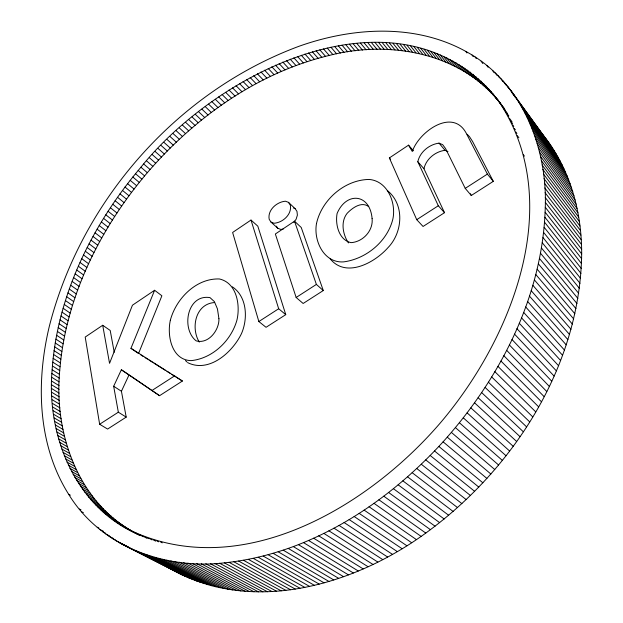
<?xml version="1.0" encoding="UTF-8"?>
<svg xmlns="http://www.w3.org/2000/svg" width="623" height="623" viewBox="0 0 623 623"><rect width="100%" height="100%" fill="white"/><g stroke="black" fill="none" stroke-linecap="round" stroke-linejoin="round"><path stroke-width="0.93" d="M503.353 107.382L504.42 108.846C410.619 -24.258 221.274 67.027 140.93 167.221C92.679 224.039 57.378 294.593 52.145 369.758C46.125 434.55 74.838 506.834 137.333 534.067C78.381 504.171 53.586 433.351 59.73 370.56C65.602 297.132 100.101 228.275 147.324 172.696C194.913 117.412 257.587 72.65 329.217 55.439C390.294 39.623 464.104 53.072 502.823 106.65M545.265 207.249C547.531 146.607 521.264 81.076 465.786 51.398C414.832 23.238 352.314 27.303 298.978 46.289C177.212 91.464 81.442 200.59 49.381 326.086C35.963 381.79 37.294 444.612 68.67 494.304C100.451 546.558 165.336 569.819 224.35 562.857C309.81 553.995 386.182 504.155 443.093 441.824C500.814 377.515 542.983 294.889 545.265 207.249L581.68 253.919C580.083 365.304 514.24 468.745 425.789 533.07C354.121 585.418 250.462 615.836 168.973 567.771M413.423 150.782L408.524 145.159L389.367 157.938L416.732 219.678L423.064 226.468L444.51 212.692L423.952 168.732C426.062 158.966 435.36 151.545 445.04 150.307L447.953 151.545M444.51 212.692L438.304 205.754L417.815 161.723C419.972 151.903 429.302 144.427 439.028 143.134L442.68 144.676L445.585 148.593L465.233 188.38L471.284 195.497L493.299 181.355L472.623 141.561L469.493 136.686L467.157 134.249M130.962 348.319L154.605 290.271L161.887 295.777L138.532 353.529L130.962 348.319L182.414 381.019L159.566 395.691L121.36 369.774L113.666 386.26L118.331 412.2L126.204 417.122L107.6 429.068L99.641 424.255L85.203 337.059L102.702 325.268L110.209 330.455L114.235 352.291M126.204 417.122L121.43 391.267L129.047 374.867L159.566 395.691M293.892 222.395L296.12 219.21L297.389 215.13L296.969 211.384L295.131 208.658L288.472 202.343L285.427 201.213C276.83 201.868 267.399 210.044 269.183 219.265L270.974 222.068L277.757 228.252L280.794 229.435L283.154 229.132M250.999 220.051L232.613 232.465L258.849 321.538L266.044 327.309L285.762 314.646L257.813 226.157L250.999 220.051L278.676 308.751L285.762 314.646M154.605 290.271L132.442 305.215L109.547 363.349L102.702 325.268M294.515 221.204L275.35 233.991L296.151 297.475L303.144 303.479L323.282 290.544L301.236 227.488L294.515 221.204L316.391 284.415L323.282 290.544M99.641 424.255L118.331 412.2M151.848 390.574L174.806 375.762M258.849 321.538L278.676 308.751M296.151 297.475L316.391 284.415M416.732 219.678L438.304 205.754M465.233 188.38L487.381 174.09L493.299 181.355M214.561 302.544C195.451 303.767 190.568 327.971 199.29 342.105M129.42 529.893C240.642 583.151 367.92 507.215 440.243 423.025C512.153 338.538 567.405 201.027 497.481 99.478M293.612 208.098L295.131 208.658M270.974 222.068L274.011 223.244C282.717 222.715 292.21 214.328 290.302 205.06L288.472 202.343M187.554 362.586C209.063 373.387 232.597 352.205 241.49 333.578C248.071 318.524 247.09 296.673 232.356 286.821M138.142 534.479L139.754 535.305L126.251 528.172M146.966 554.968L200.505 582.419M105.957 534.09L109.422 535.866M109.009 536.247L113.331 538.459M143.189 553.668L196.759 581.103M139.482 552.282L193.075 579.702M112.124 538.327L115.59 540.094M115.31 540.336L128.291 546.971M135.83 550.81L189.447 578.23M118.565 542.275L185.88 576.672M121.89 544.136L182.375 575.037M97.227 527.229L98.956 528.117M154.699 557.32L208.16 584.81M100.069 529.581L103.527 531.357M150.797 556.191L204.305 583.658M102.982 531.871L105.575 533.202M162.665 559.322L216.041 586.866M158.655 558.364L212.069 585.885M170.866 560.965L224.124 588.587M166.738 560.194L220.059 587.769M179.284 562.242L232.426 589.95M81.668 511.787L83.389 512.682M175.047 561.65L228.252 589.311M183.575 562.74L236.639 590.495M79.323 509.007L81.045 509.902M187.92 563.145L240.906 590.947M117.132 522.572L125.036 526.746M142.706 536.06L146.662 538.147M120.107 524.504L128.019 528.678M139.295 534.627L143.251 536.715M123.152 526.373L131.056 530.547M135.939 533.124L140.689 535.624M192.312 563.457L245.221 591.313M105.863 514.17L113.76 518.352M153.297 539.876L155.664 541.13M108.581 516.374L116.478 520.548M149.707 538.685L152.082 539.931M111.369 518.5L119.266 522.681M196.751 563.667L249.582 591.585M114.219 520.571L122.124 524.745M146.179 537.408L148.547 538.661M100.63 509.591L108.511 513.78M160.641 542.018L162.221 542.859M201.245 563.784L253.982 591.764M103.216 511.911L111.104 516.101M156.941 540.99L158.522 541.823M68.67 494.304L70.383 495.215M95.654 504.778L103.527 508.975M205.777 563.799L258.42 591.85M98.107 507.215L105.988 511.405M90.95 499.732L98.808 503.937M210.356 563.714L262.906 591.842M93.271 502.278L101.136 506.483M86.511 494.467L94.353 498.68M214.982 563.527L267.423 591.733M88.7 497.123L96.549 501.336M82.345 488.993L90.171 493.221M219.646 563.247L271.978 591.531M84.393 491.749L92.227 495.978M80.359 486.181L88.178 490.418M78.443 483.316L86.254 487.56M224.35 562.857L276.573 591.235M74.815 477.459L82.602 481.719M229.093 562.367L281.199 590.838M76.598 480.411L84.393 484.663M73.109 474.461L80.881 478.729M71.458 471.424L79.23 475.699M233.866 561.782L285.856 590.347M238.679 561.089L290.544 589.747M69.885 468.34L77.634 472.623M68.374 465.217L76.115 469.508M66.926 462.056L74.659 466.354M243.523 560.295L295.263 589.062M248.398 559.392L299.998 588.268M65.547 458.855L73.273 463.162M64.239 455.615L71.949 459.938M253.304 558.387L304.772 587.38M63.001 452.345L70.695 456.667M61.817 449.035L69.503 453.373M258.234 557.281L309.561 586.391M60.711 445.694L68.374 450.04M59.668 442.322L67.315 446.675M58.687 438.911L66.326 443.28M263.194 556.066L314.366 585.301M268.17 554.75L319.194 584.109M57.775 435.477L65.399 439.854M56.927 432.012L64.535 436.404M273.17 553.325L324.038 582.817M56.14 428.523L63.733 432.923M55.424 425.003L63.001 429.411M278.185 551.799L328.897 581.43M54.762 421.46L62.331 425.883M283.216 550.164L333.772 579.935M54.17 417.893L61.724 422.324M53.648 414.303L61.186 418.742M53.181 410.689L60.704 415.144M52.784 407.053L60.283 411.515M288.27 548.427L338.655 578.346M52.441 403.393L59.933 407.87M293.332 546.589L343.546 576.657M52.168 399.717L59.637 404.21M298.401 544.642L348.444 574.865M51.95 396.026L59.411 400.527M51.795 392.319L59.24 396.835M303.479 542.594L353.342 572.973M51.701 388.588L59.13 393.121M51.67 384.85L59.084 389.391M51.701 381.097L59.092 385.645M308.556 540.445L358.248 570.987M313.642 538.186L363.147 568.9M51.787 377.328L59.162 381.891M51.935 373.543L59.294 378.122M140.969 355.055L143.407 356.582M145.034 357.602L147.472 359.128M149.099 360.149L152.347 362.181M153.974 363.201L165.352 370.327M166.98 371.347L170.227 373.379M171.855 374.4L173.482 375.42M175.92 376.946L182.414 381.019M318.727 535.827L368.045 566.712M52.145 369.758L59.489 374.345M52.41 365.95L59.73 370.56M323.812 533.366L372.943 564.43M52.737 362.142L60.042 366.76M53.119 358.318L60.408 362.952M53.555 354.495L60.828 359.136M328.889 530.804L377.826 562.047M54.045 350.656L61.303 355.32M54.598 346.816L61.833 351.489M333.959 528.14L382.709 559.571M113.666 386.26L121.43 391.267M55.206 342.969L62.425 347.657M55.868 339.122L63.071 343.826M339.029 525.376L387.576 556.993M344.075 522.518L392.42 554.33M56.584 335.267L63.772 339.987M57.363 331.413L64.527 336.147M349.114 519.551L397.256 551.565M58.188 327.558L65.337 332.3M121.36 369.774L128.276 374.361M59.068 323.703L66.202 328.461M368.723 206.634C361.511 201.065 352.197 207.996 347.097 213.378C340.415 221.967 342.837 234.396 348.405 242.923M354.137 516.498L402.076 548.707M60.003 319.84L67.113 324.614M60.984 315.986L68.078 320.775M359.136 513.344L406.866 545.756M62.027 312.131L69.098 316.936M63.11 308.276L70.173 313.096M364.12 510.097L411.639 542.719M64.255 304.429L71.295 309.257M65.446 300.582L72.47 305.426M66.692 296.735L73.693 301.602M369.073 506.756L416.382 539.588M67.985 292.903L74.97 297.778M69.324 289.072L76.294 293.963M374.002 503.322L421.101 536.372M70.71 285.248L77.665 290.154M378.901 499.794L425.789 533.07M72.151 281.432L79.09 286.354M73.639 277.624L80.554 282.569M75.173 273.824L82.072 278.785M383.768 496.181L430.438 529.675M76.754 270.039L83.638 275.008M78.381 266.255L85.25 271.246M388.604 492.482L435.056 526.201M80.056 262.485L86.901 267.493M393.401 488.689L439.636 522.635M81.777 258.732L88.606 263.755M83.537 254.986L90.351 260.025M398.159 484.819L444.176 518.998M85.351 251.256L92.142 256.31M87.204 247.541L93.98 252.611M89.097 243.834L95.856 248.927M402.879 480.863L448.677 515.276M91.044 240.151L97.78 245.252M407.559 476.829L453.131 511.475M93.022 236.475L99.75 241.599M95.046 232.823L101.759 237.955M97.118 229.178L103.807 234.334M412.185 472.709L457.539 507.597M99.221 225.557L105.902 230.728M101.37 221.952L108.028 227.138M416.764 468.512L461.9 503.641M103.566 218.369L110.201 223.571M421.296 464.244L466.206 499.615M105.793 214.803L112.413 220.02M108.059 211.252L114.671 216.493M110.372 207.724L116.96 212.98M425.766 459.899L470.458 495.511M112.716 204.219L119.289 209.499M430.189 455.483L474.656 491.345M115.099 200.738L121.656 206.034M117.521 197.281L124.063 202.584M119.982 193.839L126.508 199.165M434.55 450.997L478.799 487.108M122.474 190.428L128.984 195.77M125.005 187.032L131.5 192.398M438.857 446.442L482.88 482.809M127.575 183.668L134.054 189.049M443.093 441.824L486.906 478.441M130.176 180.327L136.639 185.724M132.816 177.01L139.256 182.43M447.275 437.144L490.862 474.017M135.487 173.724L141.912 179.151M138.189 170.461L144.606 175.912M451.387 432.409L494.755 469.532M140.93 167.221L147.324 172.696M143.703 164.013L150.081 169.503M455.429 427.604L498.579 464.984M146.506 160.835L152.869 166.349M149.341 157.689L155.688 163.218M459.4 422.752L502.333 460.381M152.207 154.566L158.538 160.111M155.104 151.475L161.419 157.043M387.358 190.56C404.802 204.523 402.824 232.402 387.997 247.643C374.727 262.711 346.092 278.497 330.174 258.825M463.302 417.846L506.024 455.732M158.032 148.422L164.332 154.006M160.991 145.393L167.276 150.992M163.974 142.394L170.25 148.017M467.125 412.885L509.637 451.029M166.987 139.435L173.249 145.073M470.879 407.878L513.173 446.278M170.032 136.507L176.278 142.161M173.108 133.61L179.331 139.287M176.2 130.744L182.414 136.445M474.547 402.824L516.638 441.481M179.331 127.917L185.529 133.633M478.145 397.723L520.018 436.645M182.484 125.13L188.668 130.861M185.662 122.373L191.829 128.128M188.862 119.655L195.015 125.425M481.657 392.583L523.328 431.762M192.086 116.968L198.231 122.762M485.083 387.405L526.552 426.841M195.342 114.321L201.47 120.138M198.612 111.719L204.726 117.552M201.914 109.15L208.012 114.998M488.424 382.195L529.69 421.88M205.232 106.619L211.322 112.49M208.58 104.127L214.647 110.022M491.687 376.954L532.751 416.888M185.483 360.569L186.869 361.908M211.945 101.681L218.003 107.592M494.857 371.674L535.725 411.865M215.324 99.275L221.375 105.201M218.735 96.908L224.763 102.857M222.154 94.579L228.174 100.552M497.941 366.371L538.615 406.819M225.604 92.297L231.608 98.286M229.062 90.062L235.058 96.074M500.939 361.044L541.418 401.742M232.543 87.866L238.523 93.894M503.836 355.694L544.136 396.633M236.047 85.717L242.012 91.768M239.559 83.607L245.509 89.681M506.647 350.321L546.76 391.517M243.087 81.551L249.029 87.641M246.638 79.534L252.564 85.647M250.197 77.571L256.115 83.7M509.365 344.932L549.291 386.369M253.771 75.648L259.674 81.8M257.361 73.779L263.256 79.946M511.989 339.535L551.737 381.214M260.967 71.957L266.846 78.14M264.58 70.181L270.444 76.388M514.512 334.115L554.088 376.043M268.209 68.452L274.058 74.682M516.942 328.695L556.339 370.856M271.846 66.778L277.687 73.023M275.491 65.15L281.323 71.419M279.151 63.585L284.968 69.869M519.278 323.267L558.504 365.662M282.819 62.059L288.62 68.366M286.494 60.595L292.288 66.918M521.513 317.831L560.575 360.46M290.178 59.177L295.956 65.524M523.655 312.396L562.546 355.258M293.861 57.814L299.632 64.185M389.367 157.938L390.613 159.317M297.56 56.506L303.315 62.892M525.687 306.968L564.43 350.048M301.259 55.252L307.007 61.661M304.966 54.053L310.706 60.486M527.626 301.532L566.214 344.846M308.673 52.916L314.397 59.356M312.388 51.834L318.104 58.297M529.464 296.112L567.896 339.644M316.102 50.806L321.803 57.285M531.209 290.7L569.484 334.45M319.817 49.832L325.51 56.335M417.815 161.723L423.952 168.732M539.689 131.173C569.009 164.682 581.796 209.982 581.68 253.919M323.532 48.921L329.217 55.439M327.246 48.064L332.916 54.606M532.844 285.295L570.98 329.263M330.961 47.27L336.622 53.835M534.378 279.906L572.373 324.085M334.676 46.538L340.322 53.119M338.382 45.868L344.021 52.464M342.089 45.253L347.72 51.873M535.811 274.541L573.666 318.914M537.143 269.183L574.865 313.766M345.788 44.708L351.411 51.343M349.487 44.217L355.094 50.868M353.171 43.789L358.778 50.463M439.028 143.134L445.04 150.307M538.373 263.856L575.971 308.634M356.854 43.431L362.446 50.12M360.53 43.135L366.114 49.84M539.51 258.545L576.976 303.518M364.19 42.901L369.766 49.622M540.538 253.265L577.879 298.425M367.85 42.73L373.411 49.474M541.465 248.009L578.689 293.363M371.487 42.629L377.047 49.381M375.124 42.59L380.669 49.365M542.29 242.783L579.398 288.317M378.737 42.621L384.274 49.412M382.343 42.714L387.872 49.521M385.933 42.878L391.446 49.7M543.015 237.597L580.013 283.301M543.638 232.441L580.535 278.317M389.5 43.112L395.013 49.949M393.058 43.408L398.556 50.261M544.159 227.317L580.955 273.365M396.594 43.774L402.084 50.65M400.106 44.217L405.596 51.102M403.603 44.724L409.085 51.623M544.588 222.24L581.275 268.451M407.076 45.3L412.551 52.215M410.534 45.946L415.993 52.877M544.907 217.201L581.508 263.568M545.133 212.202L581.641 258.724M413.96 46.663L419.419 53.609M417.363 47.457L422.815 54.419M420.735 48.321L426.179 55.291M424.084 49.256L429.52 56.241M430.695 51.335L436.123 58.352M427.409 50.261L432.837 57.254M545.289 202.343L581.625 249.161M433.958 52.488L439.371 59.512M545.226 197.483L581.485 244.442M437.182 53.718L442.595 60.75M440.375 55.011L445.78 62.059M545.063 192.678L581.243 239.762M446.66 57.83L452.057 64.901M544.798 187.92L580.909 235.136M443.537 56.389L448.934 63.445M523.359 154.722L524.441 156.139M544.447 183.217L580.488 230.557M449.744 59.356L455.133 66.427M543.996 178.567L579.974 226.024M455.802 62.619L461.184 69.714M452.796 60.945L458.178 68.032M461.69 66.178L467.063 73.288M458.769 64.364L464.143 71.466M467.414 70.041L472.779 77.166M464.571 68.071L469.944 75.196M543.458 173.981L579.374 221.547M472.943 74.199L478.3 81.34M515.836 131.983L516.903 133.415M470.201 72.081L475.559 79.222M517.277 135.612L518.889 137.753M542.828 169.448L578.681 217.123M480.878 81.006L486.228 88.162M511.055 121.501L512.659 123.65M478.285 78.662L483.635 85.818M512.721 124.927L513.788 126.36M542.103 164.97L577.903 212.755M475.637 76.395L480.995 83.544M514.31 128.424L515.385 129.849M495.285 96.62L500.627 103.792M501.686 105.412L505.424 110.435M493.027 93.832L498.369 101.004M490.706 91.122L496.048 98.286M503.695 108.488L507.434 113.511M488.331 88.482L493.681 95.646M505.635 111.634L508.843 115.94M485.901 85.912L491.251 93.076M507.511 114.858L508.578 116.291M541.286 160.563L577.038 208.44M483.417 83.42L488.767 90.584M509.318 118.144L511.989 121.726M540.382 156.209L576.088 204.18M538.319 147.698L573.939 195.84M465.786 51.398L466.939 52.955M539.393 151.926L575.06 199.983M472.055 55.073L473.207 56.638M537.158 143.547L572.739 191.759M534.581 135.432L570.1 183.785M535.905 139.451L571.462 187.741M475.123 57.036L476.268 58.601M533.163 131.476L568.659 179.891M481.12 61.194L482.841 63.538M528.444 120.044L563.877 168.615M530.095 123.782L565.544 172.306M486.913 65.664L488.066 67.237M531.668 127.598L567.14 176.068M500.487 78.241L502.777 81.387M523.04 109.259L558.434 157.938M497.886 75.57L499.599 77.93M524.916 112.779L560.318 161.427M495.223 72.977L496.944 75.328M526.723 116.376L562.133 164.986M492.513 70.461L494.226 72.813M510.292 89.72L550.195 144.684M507.932 86.737L552.36 147.892M505.51 83.825L508.944 88.544M511.795 92.477L515.221 97.196M518.648 101.915L554.447 151.171M503.034 80.998L505.884 84.93M521.093 105.817L556.479 154.52M276.402 226.149L277.757 228.252M408.524 145.159L412.317 151.514C418.742 131.842 453.334 106.712 466.752 134.233L487.381 174.09M470.427 193.769L471.284 195.497M316.5 223.509C313.369 240.556 323.874 263.459 343.818 261.862C366.379 258.779 387.428 241.374 392.887 218.953C396.283 202.748 387.576 180.935 369.12 179.447C344.612 179.782 321.709 199.843 316.5 223.509M372.102 218.587C373.364 230.697 362.913 241.926 351.037 242.643C338.834 240.089 335.112 224.319 337.082 213.533C346.1 191.689 369.906 193.2 372.102 218.587M170.328 320.315C166.917 335.595 171.605 360.008 191.035 360.639C212.568 358.521 231.063 340.781 236.88 320.3C240.509 305.41 236.942 282.881 219.413 278.972C196.089 278.068 175.943 298.838 170.328 320.315M218.922 318.68C219.397 330.104 208.409 344.426 196.167 340.867C180.943 328.921 187.064 293.838 209.982 297.615L214.374 301.594L217.443 308.891L218.922 318.68"/></g></svg>
